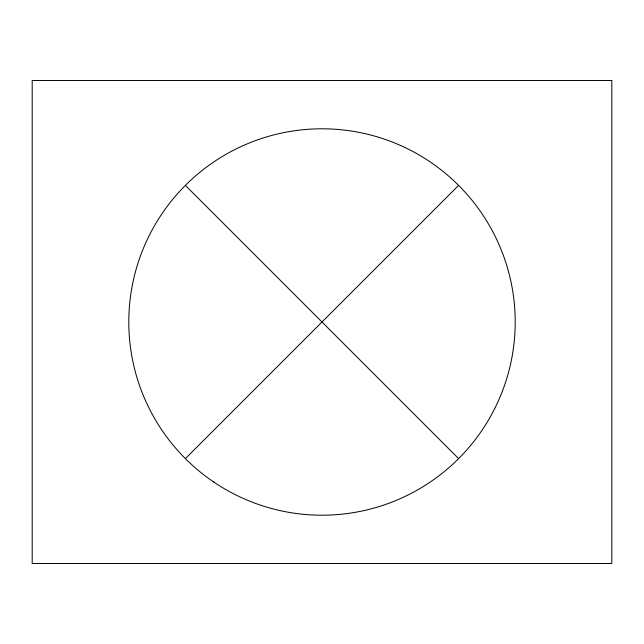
<?xml version="1.0" encoding="UTF-8"?>
<svg xmlns="http://www.w3.org/2000/svg" width="644" height="644" viewBox="0 0 644 644"><rect width="100%" height="100%" fill="white"/><g stroke="black" fill="none" stroke-linecap="round" stroke-linejoin="round"><path stroke-width="0.97" d="M185.383 458.617L458.617 185.383M185.383 185.383L458.617 458.617M611.8 80.5L32.2 80.5L32.2 563.5L611.8 563.5L611.8 80.5M213.711 482.002A193.2 193.2 0 0 0 514.709 335.782A193.2 193.2 0 0 0 237.58 148.217A193.2 193.2 0 0 0 213.711 482.002"/></g></svg>
